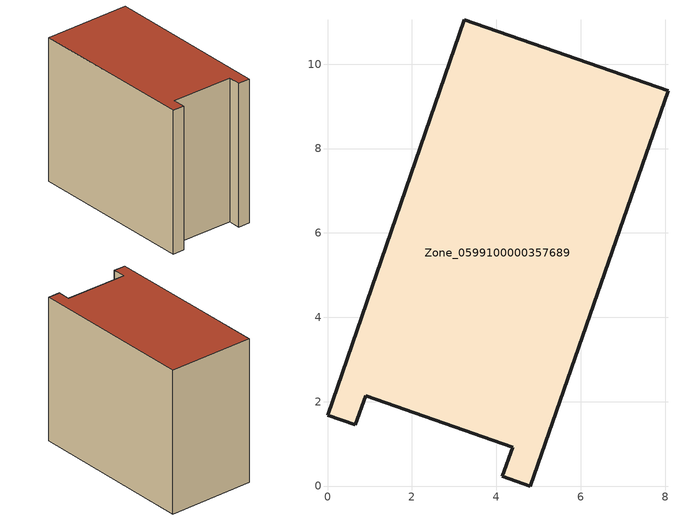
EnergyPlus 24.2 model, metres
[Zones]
Zone_0599100000357689
 floor ground (C_G): 8.07,9.37 4.81,0 4.14,0.23 4.39,0.92 0.91,2.14 0.66,1.45 0,1.68 3.24,11.05 z0
 wall outside (C_F): 3.24,11.05 0,1.68 0.66,1.45 0.91,2.14 4.39,0.92 4.14,0.23 4.81,0 8.07,9.37 3.24,11.05 z0:8.45
 roof outside (C_R): 8.07,9.37 3.24,11.05 0,1.68 0.66,1.45 0.91,2.14 4.39,0.92 4.14,0.23 4.81,0 z8.45
[BUILDING]
Pand.0599100000357689: North Axis=0; Terrain=City; Loads Convergence Tolerance Value=0.04; Temperature Convergence Tolerance Value=0.4; Solar Distribution=FullExterior; Maximum Number of Warmup Days=25; Minimum Number of Warmup Days=1
[Site:Location]
Rotterdam.The.Hague.AP_ZH_NLD Design_Conditions: Latitude=51.96; Longitude=4.45; Time Zone=1; Elevation=-4.5
[SITE:GROUNDTEMPERATURE:BUILDINGSURFACE]
18, 18, 18, 18, 18, 18, 18, 18, 18, 18, 18, 18
[MATERIAL] Thermal Absorptance=0.9; Solar Absorptance=0.7; Visible Absorptance=0.7
Name | Roughness | Thickness | Conductivity | Density | Specific Heat
G.TI.1992-2005 | MediumSmooth | 0.15 | 0.06 | 540 | 1210
F.TI.1992-2005 | Rough | 0.3 | 0.12 | 1920 | 840
R.TI.1992-2005 | MediumRough | 0.2 | 0.08 | 1500 | 1000
[CONSTRUCTION]
C_G: G.TI.1992-2005
C_F: F.TI.1992-2005
C_R: R.TI.1992-2005
[ZONE]
Zone_0599100000357689: Type=1; Multiplier=1; Ceiling Height=Autocalculate; Volume=Autocalculate; Floor Area=autocalculate; Part of Total Floor Area=Yes
[ZONEINFILTRATION:DESIGNFLOWRATE]
Infil_Zone_0599100000357689: Zone or ZoneList or Space or SpaceList=Zone_0599100000357689; Schedule=AlwaysOn; Design Flow Rate Calculation Method=Flow/Area; Flow Rate per Floor Area=0.0015; Constant Term Coefficient=1; Temperature Term Coefficient=0; Velocity Term Coefficient=0; Velocity Squared Term Coefficient=0
[HVACTEMPLATE:ZONE:IDEALLOADSAIRSYSTEM]
Zone_0599100000357689: Maximum Heating Supply Air Temperature=50; Minimum Cooling Supply Air Temperature=13; Maximum Heating Supply Air Humidity Ratio=0.0156; Minimum Cooling Supply Air Humidity Ratio=0.0077; Heating Limit=NoLimit; Cooling Limit=NoLimit; Dehumidification Control Type=ConstantSensibleHeatRatio; Cooling Sensible Heat Ratio=0.7; Dehumidification Setpoint=60; Humidification Control Type=None; Humidification Setpoint=30; Outdoor Air Method=None; Outdoor Air Flow Rate per Person=0.00944; Outdoor Air Flow Rate per Zone Floor Area=0; Outdoor Air Flow Rate per Zone=0; Demand Controlled Ventilation Type=None; Outdoor Air Economizer Type=NoEconomizer; Heat Recovery Type=None; Sensible Heat Recovery Effectiveness=0.7; Latent Heat Recovery Effectiveness=0.65
[ZONECONTROL:THERMOSTAT]
ThermostatControl_Zone_0599100000357689: Zone or ZoneList=Zone_0599100000357689; Control Type Schedule=DualSetpointControlType; Control 1=Thermostat_Zone_0599100000357689; Temperature Difference Between Cutout And Setpoint=0
[THERMOSTATSETPOINT:DUALSETPOINT]
Thermostat_Zone_0599100000357689: Heating Setpoint Temperature Schedule=HeatingSetpoint_Zone_0599100000357689; Cooling Setpoint Temperature Schedule=CoolingSetpoint_Zone_0599100000357689
[SCHEDULE:COMPACT]
HeatingSetpoint_Zone_0599100000357689: Through: 12/31, For: AllDays, Until: 24:00, 21
CoolingSetpoint_Zone_0599100000357689: Through: 12/31, For: AllDays, Until: 24:00, 24
DualSetpointControlType: Through: 12/31, For: AllDays, Until: 24:00, 4
AlwaysOn: Through: 12/31, For: AllDays, Until: 24:00, 1
